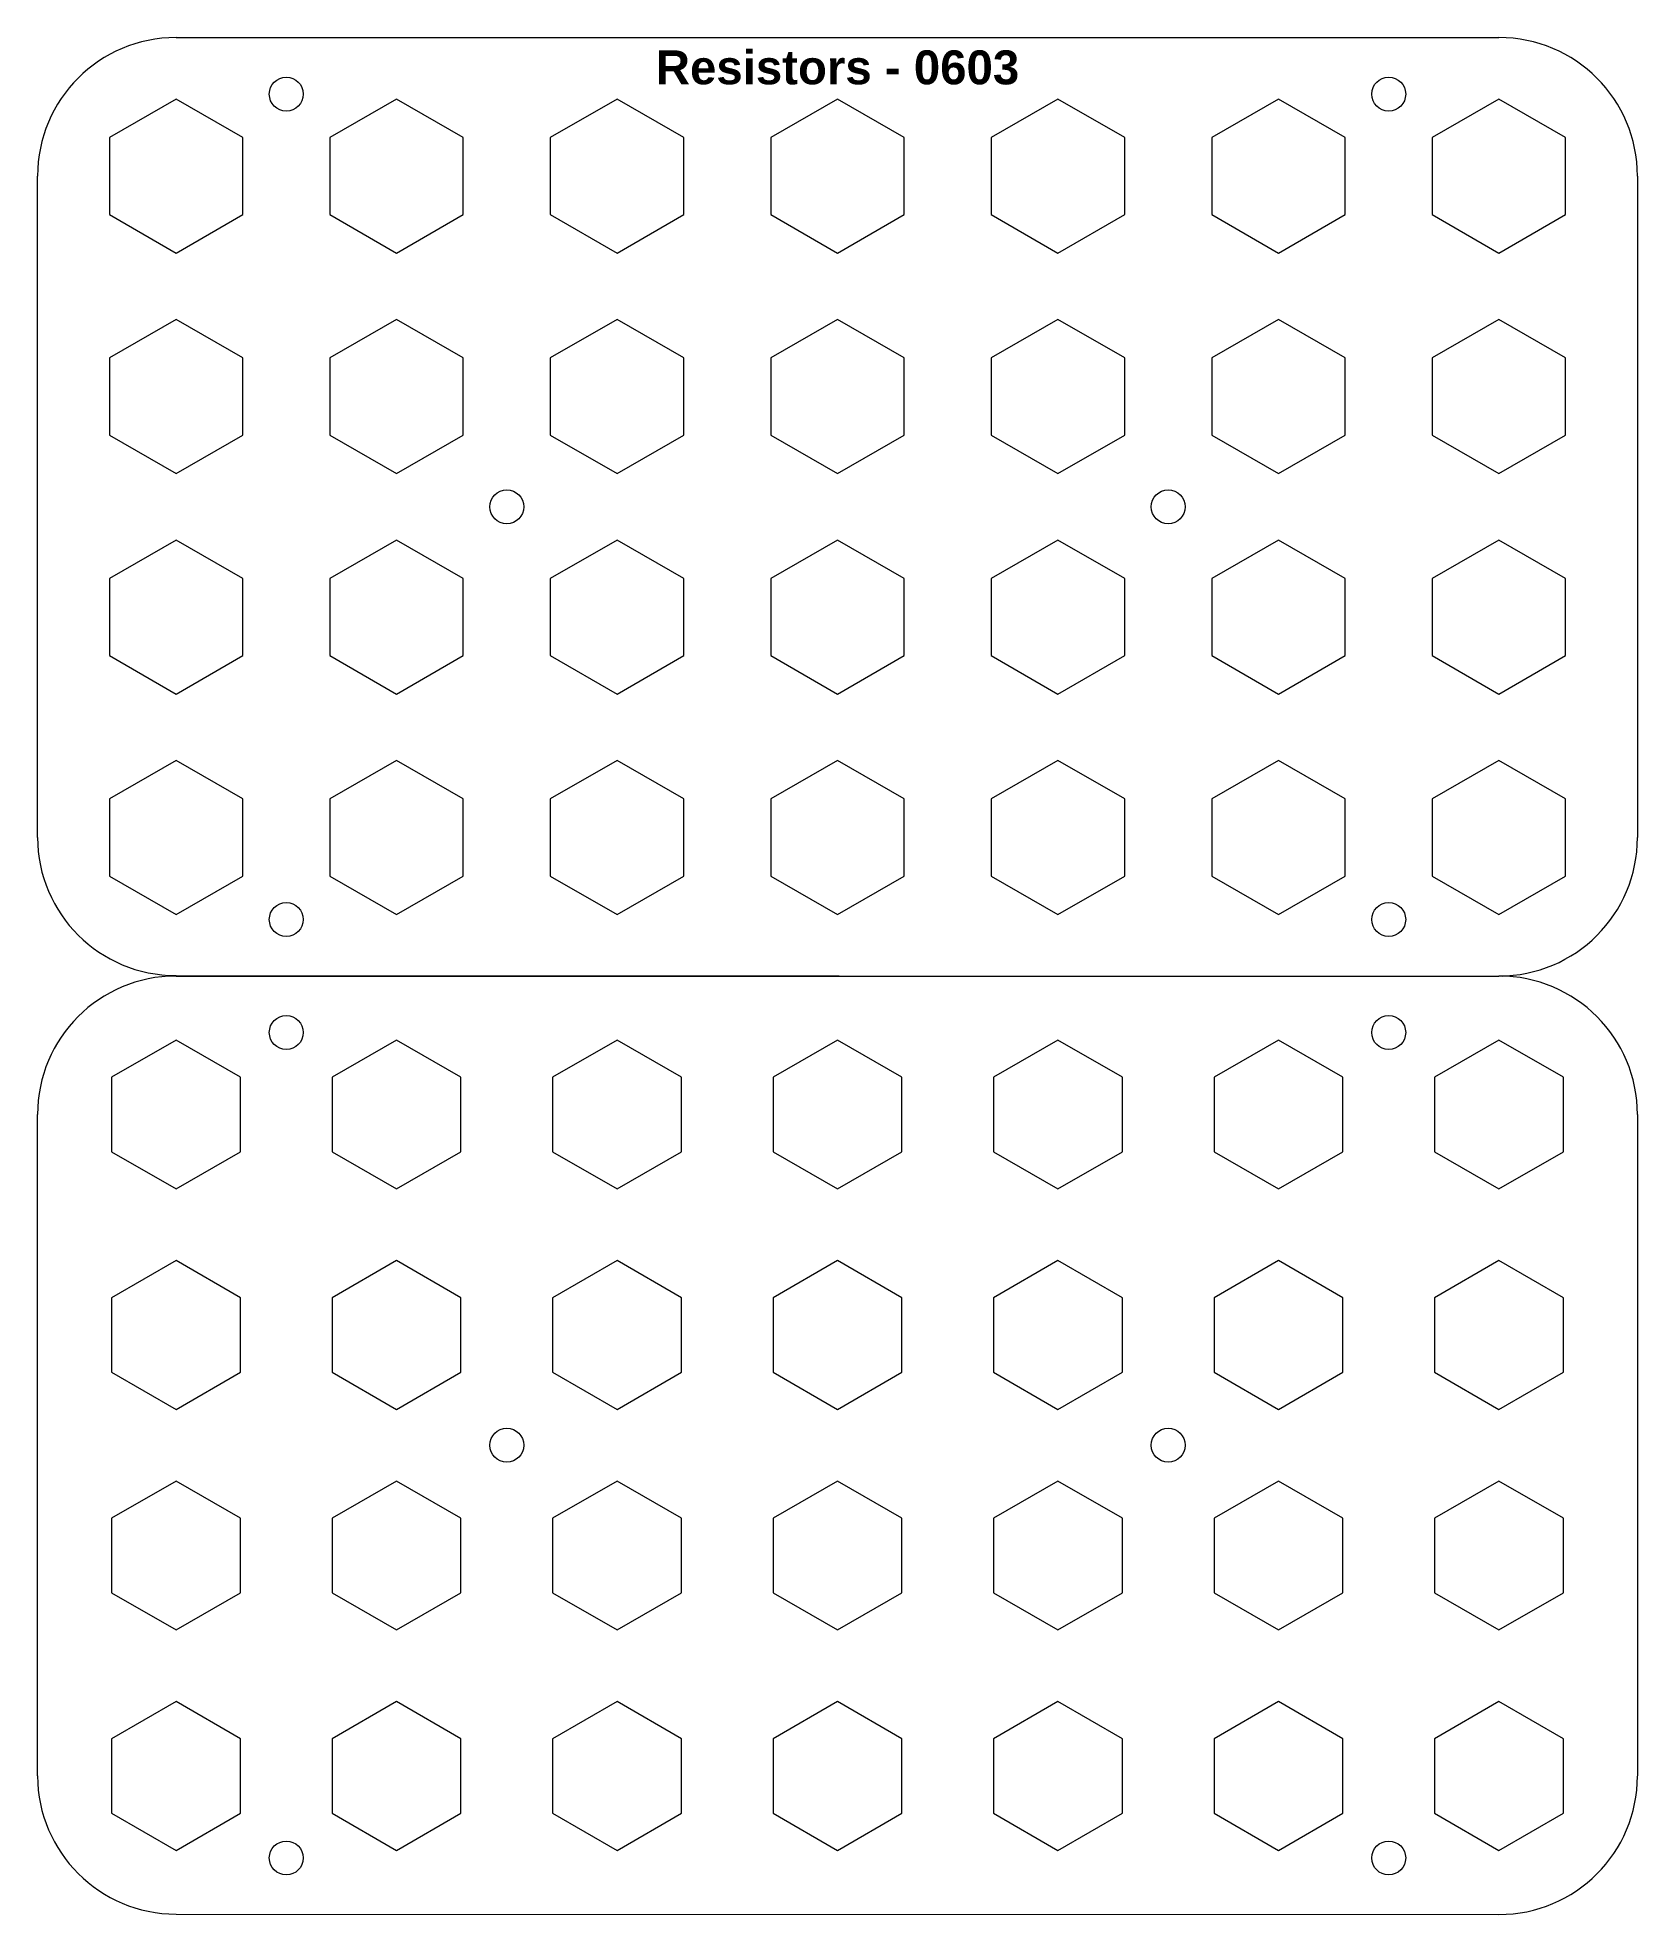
# Model space of a CAD drawing. Header units: millimetres. Extents: x 0 to 142, y 0 to 166.
import ezdxf

# ---------------------------------------------------------------- set-up
doc = ezdxf.new("R2010")
doc.units = ezdxf.units.MM
doc.layers.get('0').update_dxf_attribs({"lineweight": 25, "true_color": 0xffffff})
doc.styles.add('textstyle0', font='')
doc.styles.get('textstyle0').set_extended_font_data('Liberation Sans', bold=True)

msp = doc.modelspace()

# ---------------------------------------------------------------- linework, layer by layer
for p, q in [((12.25, 166), (129.25, 166)), ((12.25, 160.56), (6.35, 157.16)), ((18.15, 157.16), (12.25, 160.56)), ((31.75, 160.56), (25.85, 157.16)), ((37.65, 157.16), (31.75, 160.56)), ((51.25, 160.56), (45.35, 157.16)), ((57.15, 157.16), (51.25, 160.56)), ((70.75, 160.56), (64.85, 157.16)), ((76.65, 157.16), (70.75, 160.56)), ((90.25, 160.56), (84.35, 157.16)), ((96.15, 157.16), (90.25, 160.56)), ((109.75, 160.56), (103.85, 157.16)), ((115.65, 157.16), (109.75, 160.56)), ((129.25, 160.56), (123.35, 157.16)), ((135.15, 157.16), (129.25, 160.56)), ((6.35, 157.16), (6.35, 150.34)), ((18.15, 150.34), (18.15, 157.16)), ((25.85, 157.16), (25.85, 150.34)), ((37.65, 150.34), (37.65, 157.16)), ((45.35, 157.16), (45.35, 150.34)), ((57.15, 150.34), (57.15, 157.16)), ((64.85, 157.16), (64.85, 150.34)), ((76.65, 150.34), (76.65, 157.16)), ((84.35, 157.16), (84.35, 150.34)), ((96.15, 150.34), (96.15, 157.16)), ((103.85, 157.16), (103.85, 150.34)), ((115.65, 150.34), (115.65, 157.16)), ((123.35, 157.16), (123.35, 150.34)), ((135.15, 150.34), (135.15, 157.16)), ((0, 95.25), (0, 153.75)), ((141.5, 153.75), (141.5, 95.25)), ((6.35, 150.34), (12.25, 146.94)), ((12.25, 146.94), (18.15, 150.34)), ((25.85, 150.34), (31.75, 146.94)), ((31.75, 146.94), (37.65, 150.34)), ((45.35, 150.34), (51.25, 146.94)), ((51.25, 146.94), (57.15, 150.34)), ((64.85, 150.34), (70.75, 146.94)), ((70.75, 146.94), (76.65, 150.34)), ((84.35, 150.34), (90.25, 146.94)), ((90.25, 146.94), (96.15, 150.34)), ((103.85, 150.34), (109.75, 146.94)), ((109.75, 146.94), (115.65, 150.34)), ((123.35, 150.34), (129.25, 146.94)), ((129.25, 146.94), (135.15, 150.34)), ((12.25, 141.06), (6.35, 137.66)), ((18.15, 137.66), (12.25, 141.06)), ((31.75, 141.06), (25.85, 137.66)), ((37.65, 137.66), (31.75, 141.06)), ((51.25, 141.06), (45.35, 137.66)), ((57.15, 137.66), (51.25, 141.06)), ((70.75, 141.06), (64.85, 137.66)), ((76.65, 137.66), (70.75, 141.06)), ((90.25, 141.06), (84.35, 137.66)), ((96.15, 137.66), (90.25, 141.06)), ((109.75, 141.06), (103.85, 137.66)), ((115.65, 137.66), (109.75, 141.06)), ((129.25, 141.06), (123.35, 137.66)), ((135.15, 137.66), (129.25, 141.06)), ((6.35, 137.66), (6.35, 130.84)), ((18.15, 130.84), (18.15, 137.66)), ((25.85, 137.66), (25.85, 130.84)), ((37.65, 130.84), (37.65, 137.66)), ((45.35, 137.66), (45.35, 130.84)), ((57.15, 130.84), (57.15, 137.66)), ((64.85, 137.66), (64.85, 130.84)), ((76.65, 130.84), (76.65, 137.66)), ((84.35, 137.66), (84.35, 130.84)), ((96.15, 130.84), (96.15, 137.66)), ((103.85, 137.66), (103.85, 130.84)), ((115.65, 130.84), (115.65, 137.66)), ((123.35, 137.66), (123.35, 130.84)), ((135.15, 130.84), (135.15, 137.66)), ((6.35, 130.84), (12.25, 127.44)), ((12.25, 127.44), (18.15, 130.84)), ((25.85, 130.84), (31.75, 127.44)), ((31.75, 127.44), (37.65, 130.84)), ((45.35, 130.84), (51.25, 127.44)), ((51.25, 127.44), (57.15, 130.84)), ((64.85, 130.84), (70.75, 127.44)), ((70.75, 127.44), (76.65, 130.84)), ((84.35, 130.84), (90.25, 127.44)), ((90.25, 127.44), (96.15, 130.84)), ((103.85, 130.84), (109.75, 127.44)), ((109.75, 127.44), (115.65, 130.84)), ((123.35, 130.84), (129.25, 127.44)), ((129.25, 127.44), (135.15, 130.84)), ((12.25, 121.56), (6.35, 118.16)), ((18.15, 118.16), (12.25, 121.56)), ((31.75, 121.56), (25.85, 118.16)), ((31.75, 121.56), (25.85, 118.16)), ((37.65, 118.16), (31.75, 121.56)), ((37.65, 118.16), (31.75, 121.56)), ((51.25, 121.56), (45.35, 118.16)), ((57.15, 118.16), (51.25, 121.56)), ((70.75, 121.56), (64.85, 118.16)), ((76.65, 118.16), (70.75, 121.56)), ((90.25, 121.56), (84.35, 118.16)), ((96.15, 118.16), (90.25, 121.56)), ((109.75, 121.56), (103.85, 118.16)), ((115.65, 118.16), (109.75, 121.56)), ((129.25, 121.56), (123.35, 118.16)), ((135.15, 118.16), (129.25, 121.56)), ((6.35, 118.16), (6.35, 111.34)), ((18.15, 111.34), (18.15, 118.16)), ((25.85, 118.16), (25.85, 111.34)), ((25.85, 118.16), (25.85, 111.34)), ((37.65, 111.34), (37.65, 118.16)), ((37.65, 111.34), (37.65, 118.16)), ((45.35, 118.16), (45.35, 111.34)), ((57.15, 111.34), (57.15, 118.16)), ((64.85, 118.16), (64.85, 111.34)), ((76.65, 111.34), (76.65, 118.16)), ((84.35, 118.16), (84.35, 111.34)), ((96.15, 111.34), (96.15, 118.16)), ((103.85, 118.16), (103.85, 111.34)), ((115.65, 111.34), (115.65, 118.16)), ((123.35, 118.16), (123.35, 111.34)), ((135.15, 111.34), (135.15, 118.16)), ((6.35, 111.34), (12.25, 107.94)), ((12.25, 107.94), (18.15, 111.34)), ((25.85, 111.34), (31.75, 107.94)), ((25.85, 111.34), (31.75, 107.94)), ((31.75, 107.94), (37.65, 111.34)), ((31.75, 107.94), (37.65, 111.34)), ((45.35, 111.34), (51.25, 107.94)), ((51.25, 107.94), (57.15, 111.34)), ((64.85, 111.34), (70.75, 107.94)), ((70.75, 107.94), (76.65, 111.34)), ((84.35, 111.34), (90.25, 107.94)), ((90.25, 107.94), (96.15, 111.34)), ((103.85, 111.34), (109.75, 107.94)), ((109.75, 107.94), (115.65, 111.34)), ((123.35, 111.34), (129.25, 107.94)), ((129.25, 107.94), (135.15, 111.34)), ((12.25, 102.06), (6.35, 98.66)), ((18.15, 98.66), (12.25, 102.06)), ((31.75, 102.06), (25.85, 98.66)), ((37.65, 98.66), (31.75, 102.06)), ((51.25, 102.06), (45.35, 98.66)), ((57.15, 98.66), (51.25, 102.06)), ((70.75, 102.06), (64.85, 98.66)), ((76.65, 98.66), (70.75, 102.06)), ((90.25, 102.06), (84.35, 98.66)), ((96.15, 98.66), (90.25, 102.06)), ((109.75, 102.06), (103.85, 98.66)), ((115.65, 98.66), (109.75, 102.06)), ((129.25, 102.06), (123.35, 98.66)), ((135.15, 98.66), (129.25, 102.06)), ((6.35, 98.66), (6.35, 91.84)), ((18.15, 91.84), (18.15, 98.66)), ((25.85, 98.66), (25.85, 91.84)), ((37.65, 91.84), (37.65, 98.66)), ((45.35, 98.66), (45.35, 91.84)), ((57.15, 91.84), (57.15, 98.66)), ((64.85, 98.66), (64.85, 91.84)), ((76.65, 91.84), (76.65, 98.66)), ((84.35, 98.66), (84.35, 91.84)), ((96.15, 91.84), (96.15, 98.66)), ((103.85, 98.66), (103.85, 91.84)), ((115.65, 91.84), (115.65, 98.66)), ((123.35, 98.66), (123.35, 91.84)), ((135.15, 91.84), (135.15, 98.66)), ((6.35, 91.84), (12.25, 88.44)), ((12.25, 88.44), (18.15, 91.84)), ((25.85, 91.84), (31.75, 88.44)), ((31.75, 88.44), (37.65, 91.84)), ((45.35, 91.84), (51.25, 88.44)), ((51.25, 88.44), (57.15, 91.84)), ((64.85, 91.84), (70.75, 88.44)), ((70.75, 88.44), (76.65, 91.84)), ((84.35, 91.84), (90.25, 88.44)), ((90.25, 88.44), (96.15, 91.84)), ((103.85, 91.84), (109.75, 88.44)), ((109.75, 88.44), (115.65, 91.84)), ((123.35, 91.84), (129.25, 88.44)), ((129.25, 88.44), (135.15, 91.84)), ((12.25, 83.04), (129.55, 83)), ((12.25, 83), (129.25, 83)), ((12.25, 77.33), (6.55, 74.04)), ((17.95, 74.04), (12.25, 77.33)), ((31.75, 77.33), (26.05, 74.04)), ((37.45, 74.04), (31.75, 77.33)), ((51.25, 77.33), (45.55, 74.04)), ((56.95, 74.04), (51.25, 77.33)), ((70.75, 77.33), (65.05, 74.04)), ((76.45, 74.04), (70.75, 77.33)), ((90.25, 77.33), (84.55, 74.04)), ((95.95, 74.04), (90.25, 77.33)), ((109.75, 77.33), (104.05, 74.04)), ((115.45, 74.04), (109.75, 77.33)), ((129.25, 77.33), (123.55, 74.04)), ((134.95, 74.04), (129.25, 77.33)), ((6.55, 74.04), (6.55, 67.46)), ((17.95, 67.46), (17.95, 74.04)), ((26.05, 74.04), (26.05, 67.46)), ((37.45, 67.46), (37.45, 74.04)), ((45.55, 74.04), (45.55, 67.46)), ((56.95, 67.46), (56.95, 74.04)), ((65.05, 74.04), (65.05, 67.46)), ((76.45, 67.46), (76.45, 74.04)), ((84.55, 74.04), (84.55, 67.46)), ((95.95, 67.46), (95.95, 74.04)), ((104.05, 74.04), (104.05, 67.46)), ((115.45, 67.46), (115.45, 74.04)), ((123.55, 74.04), (123.55, 67.46)), ((134.95, 67.46), (134.95, 74.04)), ((0, 12.25), (0, 70.75)), ((141.5, 70.75), (141.5, 12.25)), ((6.55, 67.46), (12.25, 64.17)), ((12.25, 64.17), (17.95, 67.46)), ((26.05, 67.46), (31.75, 64.17)), ((31.75, 64.17), (37.45, 67.46)), ((45.55, 67.46), (51.25, 64.17)), ((51.25, 64.17), (56.95, 67.46)), ((65.05, 67.46), (70.75, 64.17)), ((70.75, 64.17), (76.45, 67.46)), ((84.55, 67.46), (90.25, 64.17)), ((90.25, 64.17), (95.95, 67.46)), ((104.05, 67.46), (109.75, 64.17)), ((109.75, 64.17), (115.45, 67.46)), ((123.55, 67.46), (129.25, 64.17)), ((129.25, 64.17), (134.95, 67.46)), ((12.25, 57.83), (6.55, 54.54)), ((17.95, 54.54), (12.25, 57.83)), ((31.75, 57.83), (26.05, 54.54)), ((37.45, 54.54), (31.75, 57.83)), ((51.25, 57.83), (45.55, 54.54)), ((56.95, 54.54), (51.25, 57.83)), ((70.75, 57.83), (65.05, 54.54)), ((76.45, 54.54), (70.75, 57.83)), ((90.25, 57.83), (84.55, 54.54)), ((95.95, 54.54), (90.25, 57.83)), ((109.75, 57.83), (104.05, 54.54)), ((115.45, 54.54), (109.75, 57.83)), ((129.25, 57.83), (123.55, 54.54)), ((134.95, 54.54), (129.25, 57.83)), ((6.55, 54.54), (6.55, 47.96)), ((17.95, 47.96), (17.95, 54.54)), ((26.05, 54.54), (26.05, 47.96)), ((37.45, 47.96), (37.45, 54.54)), ((45.55, 54.54), (45.55, 47.96)), ((56.95, 47.96), (56.95, 54.54)), ((65.05, 54.54), (65.05, 47.96)), ((76.45, 47.96), (76.45, 54.54)), ((84.55, 54.54), (84.55, 47.96)), ((95.95, 47.96), (95.95, 54.54)), ((104.05, 54.54), (104.05, 47.96)), ((115.45, 47.96), (115.45, 54.54)), ((123.55, 54.54), (123.55, 47.96)), ((134.95, 47.96), (134.95, 54.54)), ((6.55, 47.96), (12.25, 44.67)), ((12.25, 44.67), (17.95, 47.96)), ((26.05, 47.96), (31.75, 44.67)), ((31.75, 44.67), (37.45, 47.96)), ((45.55, 47.96), (51.25, 44.67)), ((51.25, 44.67), (56.95, 47.96)), ((65.05, 47.96), (70.75, 44.67)), ((70.75, 44.67), (76.45, 47.96)), ((84.55, 47.96), (90.25, 44.67)), ((90.25, 44.67), (95.95, 47.96)), ((104.05, 47.96), (109.75, 44.67)), ((109.75, 44.67), (115.45, 47.96)), ((123.55, 47.96), (129.25, 44.67)), ((129.25, 44.67), (134.95, 47.96)), ((12.25, 38.33), (6.55, 35.04)), ((17.95, 35.04), (12.25, 38.33)), ((31.75, 38.33), (26.05, 35.04)), ((37.45, 35.04), (31.75, 38.33)), ((51.25, 38.33), (45.55, 35.04)), ((56.95, 35.04), (51.25, 38.33)), ((70.75, 38.33), (65.05, 35.04)), ((76.45, 35.04), (70.75, 38.33)), ((90.25, 38.33), (84.55, 35.04)), ((95.95, 35.04), (90.25, 38.33)), ((109.75, 38.33), (104.05, 35.04)), ((115.45, 35.04), (109.75, 38.33)), ((129.25, 38.33), (123.55, 35.04)), ((134.95, 35.04), (129.25, 38.33)), ((6.55, 35.04), (6.55, 28.46)), ((17.95, 28.46), (17.95, 35.04)), ((26.05, 35.04), (26.05, 28.46)), ((37.45, 28.46), (37.45, 35.04)), ((45.55, 35.04), (45.55, 28.46)), ((56.95, 28.46), (56.95, 35.04)), ((65.05, 35.04), (65.05, 28.46)), ((76.45, 28.46), (76.45, 35.04)), ((84.55, 35.04), (84.55, 28.46)), ((95.95, 28.46), (95.95, 35.04)), ((104.05, 35.04), (104.05, 28.46)), ((115.45, 28.46), (115.45, 35.04)), ((123.55, 35.04), (123.55, 28.46)), ((134.95, 28.46), (134.95, 35.04)), ((6.55, 28.46), (12.25, 25.17)), ((12.25, 25.17), (17.95, 28.46)), ((26.05, 28.46), (31.75, 25.17)), ((31.75, 25.17), (37.45, 28.46)), ((45.55, 28.46), (51.25, 25.17)), ((51.25, 25.17), (56.95, 28.46)), ((65.05, 28.46), (70.75, 25.17)), ((70.75, 25.17), (76.45, 28.46)), ((84.55, 28.46), (90.25, 25.17)), ((90.25, 25.17), (95.95, 28.46)), ((104.05, 28.46), (109.75, 25.17)), ((109.75, 25.17), (115.45, 28.46)), ((123.55, 28.46), (129.25, 25.17)), ((129.25, 25.17), (134.95, 28.46)), ((12.25, 18.83), (6.55, 15.54)), ((17.95, 15.54), (12.25, 18.83)), ((31.75, 18.83), (26.05, 15.54)), ((37.45, 15.54), (31.75, 18.83)), ((51.25, 18.83), (45.55, 15.54)), ((56.95, 15.54), (51.25, 18.83)), ((70.75, 18.83), (65.05, 15.54)), ((76.45, 15.54), (70.75, 18.83)), ((90.25, 18.83), (84.55, 15.54)), ((95.95, 15.54), (90.25, 18.83)), ((109.75, 18.83), (104.05, 15.54)), ((115.45, 15.54), (109.75, 18.83)), ((129.25, 18.83), (123.55, 15.54)), ((134.95, 15.54), (129.25, 18.83)), ((6.55, 15.54), (6.55, 8.96)), ((17.95, 8.96), (17.95, 15.54)), ((26.05, 15.54), (26.05, 8.96)), ((37.45, 8.96), (37.45, 15.54)), ((45.55, 15.54), (45.55, 8.96)), ((56.95, 8.96), (56.95, 15.54)), ((65.05, 15.54), (65.05, 8.96)), ((76.45, 8.96), (76.45, 15.54)), ((84.55, 15.54), (84.55, 8.96)), ((95.95, 8.96), (95.95, 15.54)), ((104.05, 15.54), (104.05, 8.96)), ((115.45, 8.96), (115.45, 15.54)), ((123.55, 15.54), (123.55, 8.96)), ((134.95, 8.96), (134.95, 15.54)), ((6.55, 8.96), (12.25, 5.67)), ((12.25, 5.67), (17.95, 8.96)), ((26.05, 8.96), (31.75, 5.67)), ((31.75, 5.67), (37.45, 8.96)), ((45.55, 8.96), (51.25, 5.67)), ((51.25, 5.67), (56.95, 8.96)), ((65.05, 8.96), (70.75, 5.67)), ((70.75, 5.67), (76.45, 8.96)), ((84.55, 8.96), (90.25, 5.67)), ((90.25, 5.67), (95.95, 8.96)), ((104.05, 8.96), (109.75, 5.67)), ((109.75, 5.67), (115.45, 8.96)), ((123.55, 8.96), (129.25, 5.67)), ((129.25, 5.67), (134.95, 8.96)), ((12.25, 0.04), (129.25, 0))]:
    msp.add_line(p, q)
for centre in [(22, 161), (119.5, 161), (41.5, 124.5), (100, 124.5), (22, 88), (119.5, 88), (22, 78), (119.5, 78), (41.5, 41.5), (100, 41.5), (22, 5), (119.5, 5)]:
    msp.add_circle(centre, 1.5)
for centre, start, end in [((12.25, 153.75), 90, 180), ((129.25, 153.75), 0, 90), ((12.25, 95.29), 180.1871, 270.0003), ((129.25, 95.25), 270, 0), ((12.25, 70.75), 90, 180), ((129.25, 70.75), 0, 90), ((12.25, 12.29), 180.1871, 270.0003), ((129.25, 12.25), 270, 359.9823)]:
    msp.add_arc(centre, 12.25, start, end)

# ---------------------------------------------------------------- texts
at = {"insert": (70.75, 163.34), "char_height": 1, "attachment_point": 5, "style": 'textstyle0'}
msp.add_mtext('\\H3;Resistors - 0603', dxfattribs=at)

doc.saveas('drawing.dxf')
